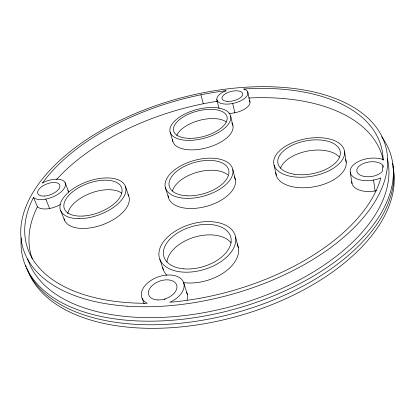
<?xml version="1.0" encoding="UTF-8"?>
<svg xmlns="http://www.w3.org/2000/svg" width="415" height="415" viewBox="0 0 415 415"><rect width="100%" height="100%" fill="white"/><g stroke="black" fill="none" stroke-linecap="round" stroke-linejoin="round"><path stroke-width="0.62" d="M382.978 165.564L382.231 171.545A13.55 7.366 -7.7 0 1 361.304 175.612A13.55 7.366 -7.7 0 1 362.783 163.79A13.55 7.366 -7.7 0 1 382.978 165.564L383.206 167.385M42.895 183.363L42.657 182.782A17.674 8.513 -21.3 0 1 64.263 181.495A17.674 8.513 -21.3 0 1 55.387 195.719A17.674 8.513 -21.3 0 1 33.485 197.478L37.428 206.81A182.439 100.176 -15.6 0 0 32.313 259.012M45.743 199.086L49.634 208.496M60.678 210.628L64.564 220.241M65.072 182.61L68.781 192.062A17.534 8.627 -21.4 0 0 67.728 190.63M142.148 298.359L144.13 303.733M125.423 186.397L128.743 196.093M159.822 259.251L163.354 269.828M183.596 282.511L187.378 294.385M165.315 187.388L168.386 197.307M170.171 132.188L172.884 141.494M235.523 236.944A39.513 23.608 -16.7 0 1 182.086 272.027A39.513 23.608 -16.7 0 1 174.388 231.726A39.513 23.608 -16.7 0 1 235.523 236.944L238.34 247.708M200.927 94.786L203.262 103.776M216.827 99.507L219.063 108.434M232.789 169.476A34.917 18.452 -15.6 0 1 185.438 198.308A34.917 18.452 -15.6 0 1 178.813 166.996A34.917 18.452 -15.6 0 1 232.789 169.476L235.305 179.555M42.657 182.782A184.011 99.014 -15.6 0 1 225.916 90.693L226.051 91.264M230.631 116.05A31.291 14.81 -15 0 1 188.12 140.369A31.291 14.81 -15 0 1 182.299 115.37A31.291 14.81 -15 0 1 230.631 116.05L232.898 125.486M232.675 103.485L234.874 112.771M247.719 91.964L249.996 102.126M383.211 160.211L383.128 159.531A184.011 99.014 -15.6 0 0 243.911 88.997L244.046 89.573M274.066 165.103L276.271 175.358M350.229 172.184L352.019 183.575M344.58 151.786A35.929 18.981 -10.6 0 1 292.902 176.717A35.929 18.981 -10.6 0 1 289.919 143.87A35.929 18.981 -10.6 0 1 344.58 151.786L346.214 162.275M373.583 180.032L375.067 190.983M392.517 163.256A190.521 105.488 -15.6 0 1 238.884 311.914A190.521 105.488 -15.6 0 1 26.684 268.225M26.218 267.027A190.521 105.488 -15.6 0 1 25.574 265.216M216.557 101.27A190.521 105.488 -15.6 0 1 217.802 101.068M376.41 190.713A20.148 11.174 -7.4 0 1 351.811 181.744M383.128 159.531A20.33 11.055 -7.7 0 0 356.262 162.716A20.33 11.055 -7.7 0 0 354.379 177.667A20.33 11.055 -7.7 0 0 380.814 177.895A184.011 99.014 -15.6 0 1 169.73 302.27A22.208 13.934 -19.7 0 0 181.749 279.502A22.208 13.934 -19.7 0 0 150.23 280.924A22.208 13.934 -19.7 0 0 147.289 303.282A184.011 99.014 -15.6 0 1 33.485 197.478M249.161 100.145A15.817 7.32 -13.7 0 1 245.322 108.683A15.817 7.32 -13.7 0 1 229.075 113.383M243.911 88.997A15.931 7.211 -13.7 0 1 241.597 100.342A15.931 7.211 -13.7 0 1 218.954 102.474A15.931 7.211 -13.7 0 1 225.916 90.693M60.268 204.554A17.534 8.627 -21.4 0 1 37.428 206.81M56.539 179.519A182.439 100.176 -15.6 0 1 217.232 101.27M248.538 98.013A182.439 100.176 -15.6 0 1 383.175 159.734M164.283 299.495A14.561 9.426 -19.9 0 1 165.149 299.137M392.953 166.887A189.977 105.872 -15.6 0 1 237.484 316.266A189.977 105.872 -15.6 0 1 27.208 268.936M237.09 243.994A39.145 23.847 -16.8 0 1 224.925 271.877A39.145 23.847 -16.8 0 1 183.482 282.589M166.825 275.187A39.145 23.847 -16.8 0 1 162.711 267.634M234.288 176.806A34.627 18.68 -15.6 0 1 207.09 206.172A34.627 18.68 -15.6 0 1 168.106 195.59M127.991 194.516A34.289 17.845 -20.2 0 1 103.133 224.541A34.289 17.845 -20.2 0 1 64.029 218.565M231.731 122.882A31.058 15.023 -15 0 1 207.194 147.673A31.058 15.023 -15 0 1 172.593 139.207M345.55 159.459A35.628 19.209 -10.5 0 1 314.71 186.672A35.628 19.209 -10.5 0 1 275.84 172.531M67.785 213.652A30.254 15.744 -20.2 0 1 90.543 193.234A30.254 15.744 -20.2 0 1 121.694 193.146M166.918 261.958A34.533 21.035 -16.8 0 1 194.531 237.152A34.533 21.035 -16.8 0 1 231.077 242.817M172.401 191.045A30.549 16.476 -15.6 0 1 196.819 172.381A30.549 16.476 -15.6 0 1 227.923 174.98M176.764 135.472A27.4 13.249 -15 0 1 199.153 120.449A27.4 13.249 -15 0 1 226.3 121.989M280.561 168.132A31.431 16.948 -10.5 0 1 307.707 151.039A31.431 16.948 -10.5 0 1 339.392 157.062M381.67 136.8A191.066 105.094 -15.6 0 1 235.865 308.791A191.066 105.094 -15.6 0 1 21.258 237.862M186.563 292.259A21.99 14.058 -19.8 0 1 187.061 300.097M387.403 158.722A186.745 102.63 -15.6 0 1 234.413 305.668A186.745 102.63 -15.6 0 1 27.696 258.96M157.415 299.926A14.8 9.286 -19.7 0 0 176.821 285.582A14.8 9.286 -19.7 0 0 153.835 284.176A14.8 9.286 -19.7 0 0 157.415 299.926M44.306 196.062A11.781 5.675 -21.3 0 0 59.864 185.412A11.781 5.675 -21.3 0 0 42.128 186.392A11.781 5.675 -21.3 0 0 44.306 196.062M227.462 101.379A10.619 4.809 -13.7 0 0 242.728 93.951A10.619 4.809 -13.7 0 0 226.87 92.976A10.619 4.809 -13.7 0 0 227.462 101.379M79.078 218.669A34.57 17.622 -20.1 0 0 125.854 188.026A34.57 17.622 -20.1 0 0 73.958 188.187A34.57 17.622 -20.1 0 0 79.078 218.669M183.679 268.837A34.86 20.823 -16.7 0 0 230.989 238.008A34.86 20.823 -16.7 0 0 177.179 233.22A34.86 20.823 -16.7 0 0 183.679 268.837M186.88 195.797A30.803 16.278 -15.6 0 0 228.784 170.43A30.803 16.278 -15.6 0 0 181.256 168.117A30.803 16.278 -15.6 0 0 186.88 195.797M83.166 216.039A30.497 15.547 -20.1 0 0 121.616 187.715A30.497 15.547 -20.1 0 0 74.088 190.693A30.497 15.547 -20.1 0 0 83.166 216.039M189.427 138.325A27.608 13.067 -15 0 0 227.041 116.926A27.608 13.067 -15 0 0 184.478 116.226A27.608 13.067 -15 0 0 189.427 138.325M294.614 174.284A31.696 16.745 -10.6 0 0 340.331 152.378A31.696 16.745 -10.6 0 0 292.222 145.271A31.696 16.745 -10.6 0 0 294.614 174.284M127.804 306.218A188.358 101.442 -15.6 0 0 386.811 151.511A188.358 101.442 -15.6 0 0 97.888 132.432A188.358 101.442 -15.6 0 0 127.804 306.218"/></g></svg>
